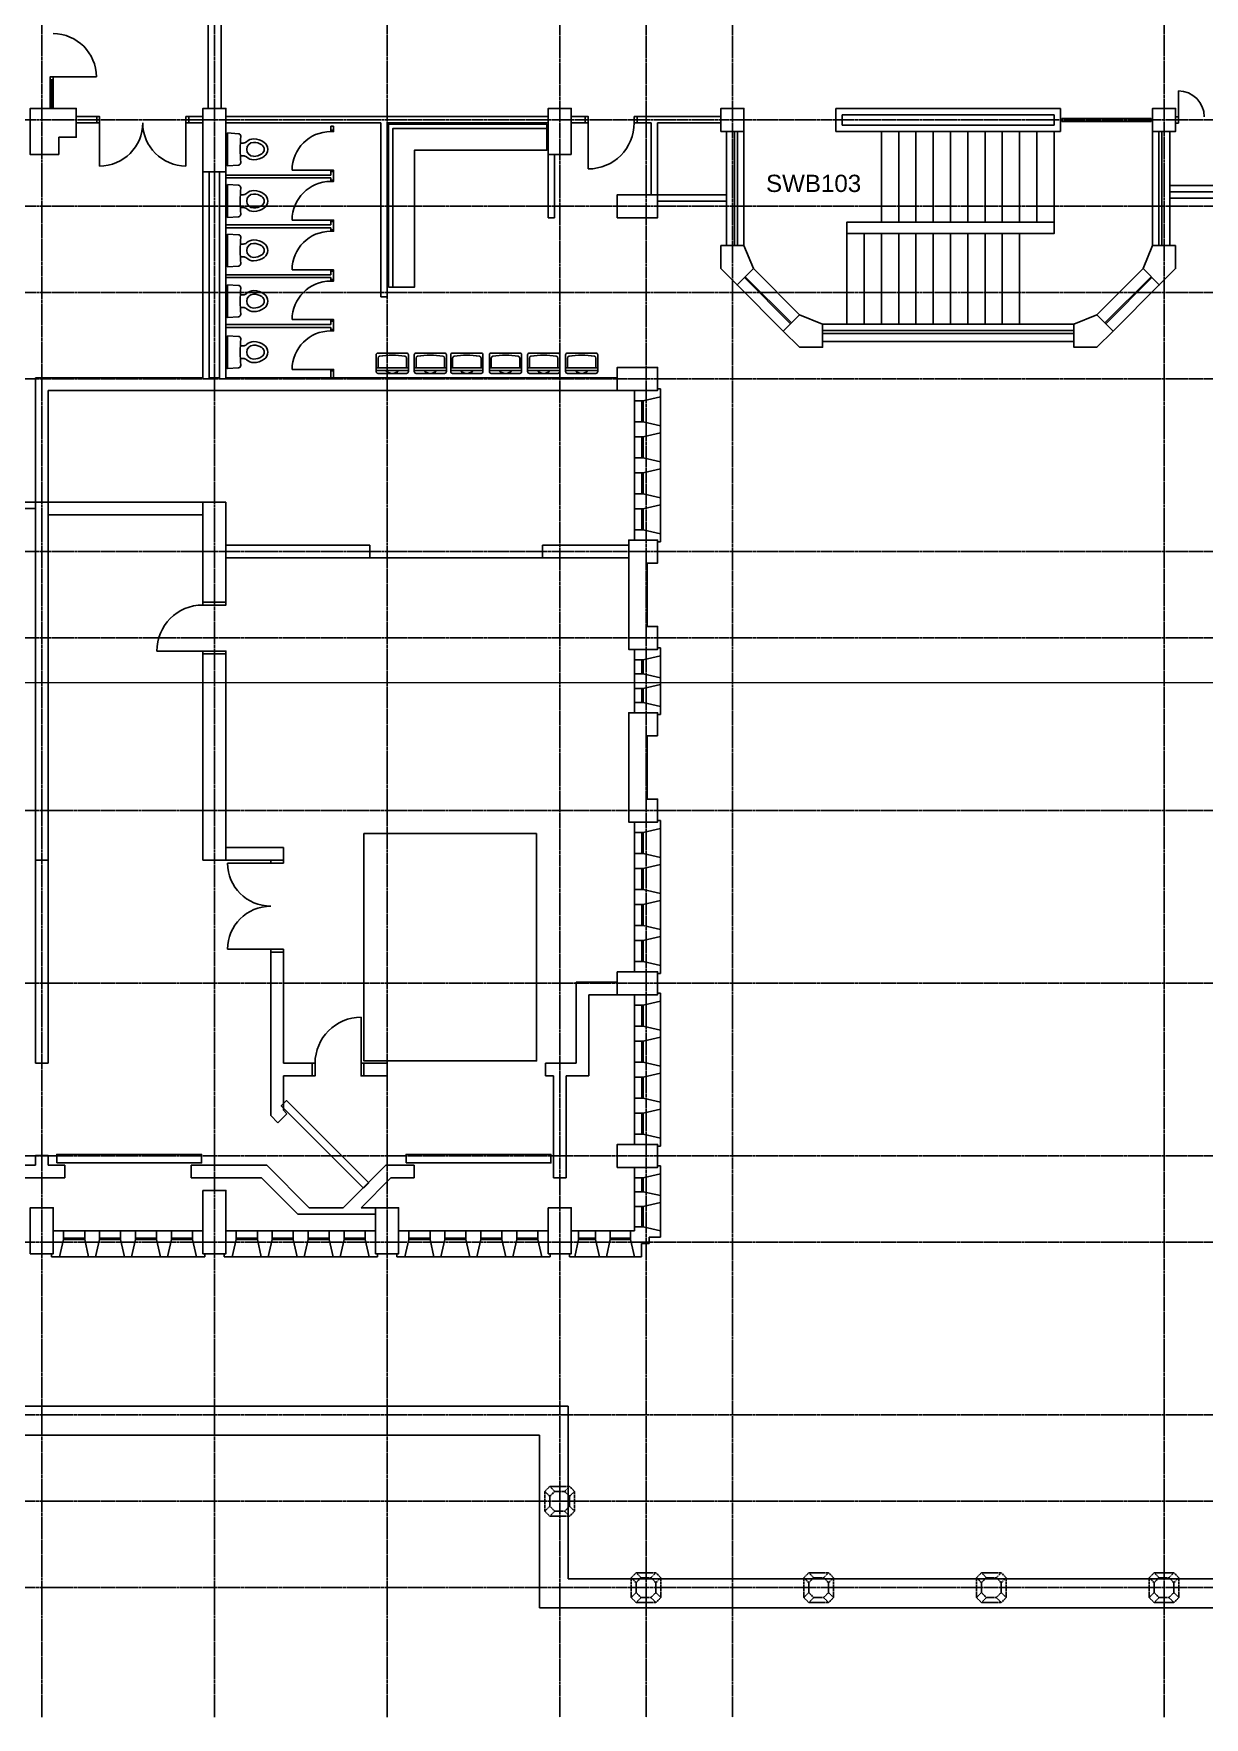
# Model space of a CAD drawing. Header units: millimetres. Extents: x -63292 to 85267, y -25390 to 107538.
# Drawn here: x 12328 to 32667, y -17978 to 11276 of the extents above; entities that cross this region are included whole.
import ezdxf

# ---------------------------------------------------------------- set-up
doc = ezdxf.new("R2010")
doc.units = ezdxf.units.MM
doc.linetypes.add('PCENTRE', pattern=[50.8, 31.75, -6.35, 6.35, -6.35])
doc.linetypes.add('PPHANTOM', pattern=[63.5, 31.75, -6.35, 6.35, -6.35, 6.35, -6.35])
for name, color, linetype in [('BL', 8, 'Continuous'), ('Boundaries_and_building_grids', 140, 'Continuous'), ('BRICK_WALLS_P4', 1, 'Continuous'), ('COLUMNS_P5', 3, 'Continuous'), ('DR', 8, 'Continuous'), ('LIFTS AND STAIRS', 8, 'Continuous'), ('SANITARY', 4, 'Continuous'), ('SITE', 1, 'Continuous'), ('TEXT', 2, 'Continuous'), ('WA', 6, 'Continuous'), ('WA_EXT', 7, 'Continuous'), ('WN', 4, 'Continuous')]:
    doc.layers.add(name, color=color, linetype=linetype)
doc.styles.add('arial', font='arial.ttf')

msp = doc.modelspace()

# ---------------------------------------------------------------- linework, layer by layer
at = {"layer": 'BL', "linetype": 'Continuous'}
msp.add_lwpolyline([(21067, -2624), (21067, -6574), (18067, -6574), (18067, -2624)], close=True, dxfattribs=at)
for points in [[(18060, -8784), (16628, -7352), (16719, -7262), (18150, -8694), (18060, -8784)], [(12728, -8346), (15244, -8346), (15244, -8198), (12728, -8198), (12728, -8346)], [(18798, -8344), (21314, -8344), (21314, -8196), (18798, -8196), (18798, -8344)]]:
    msp.add_lwpolyline(points, dxfattribs=at)
at = {"layer": 'Boundaries_and_building_grids', "color": 140, "linetype": 'PCENTRE', "lineweight": -3}
for p, q in [((12467, -17978), (12467, 67826)), ((15467, -17978), (15467, 67826)), ((18467, -17978), (18467, 67826)), ((21467, 67826), (21467, -17978)), ((22967, 67826), (22967, -17978)), ((24467, 67826), (24467, -17978)), ((31967, -17978), (31967, 67826)), ((-52891, 9776), (50767, 9776)), ((-52891, 8276), (50767, 8276)), ((-52891, 6776), (50767, 6776)), ((-52891, 5276), (50767, 5276)), ((-52891, 2276), (50767, 2276)), ((-52891, 776), (50767, 776)), ((50767, -2224), (-52891, -2224)), ((50767, -5224), (-52891, -5224)), ((50767, -8224), (-52891, -8224)), ((50767, -9724), (-52891, -9724)), ((50767, -12724), (-52891, -12724)), ((50767, -14224), (-52891, -14224)), ((50767, -15724), (-52891, -15724))]:
    msp.add_line(p, q, dxfattribs=at)
at = {"layer": 'BRICK_WALLS_P4', "linetype": 'Continuous'}
for p, q in [((15587, 9976), (15587, 12941)), ((15357, 9976), (15357, 12721)), ((15357, 9976), (15587, 9976)), ((26267, 9576), (26267, 9976)), ((30167, 9976), (26267, 9976)), ((30167, 9576), (30167, 9976)), ((13067, 9836), (13423, 9836)), ((13067, 9726), (13067, 9836)), ((13423, 9726), (13067, 9726)), ((13423, 9726), (13423, 9836)), ((15023, 9836), (15267, 9836)), ((15023, 9726), (15023, 9836)), ((15023, 9726), (15267, 9726)), ((15267, 9726), (15267, 9836)), ((21267, 9836), (15667, 9836)), ((15667, 9726), (15667, 9836)), ((18357, 9726), (15667, 9726)), ((18357, 9726), (18357, 6705)), ((21267, 9726), (18467, 9726)), ((18467, 9726), (18467, 6705)), ((21267, 9726), (21267, 9836)), ((21667, 9836), (21912, 9836)), ((21667, 9726), (21667, 9836)), ((21667, 9726), (21912, 9726)), ((21912, 9726), (21912, 9836)), ((22812, 9726), (22812, 9836)), ((22812, 9836), (24267, 9836)), ((22812, 9726), (23057, 9726)), ((23057, 8476), (23057, 9726)), ((23167, 8366), (23167, 9726)), ((23167, 9726), (24267, 9726)), ((24267, 9726), (24267, 9836)), ((30057, 9866), (26377, 9866)), ((26377, 9686), (26377, 9866)), ((30057, 9686), (26377, 9686)), ((30057, 9686), (30057, 9866)), ((24367, 7593), (24367, 9576)), ((24507, 7593), (24507, 9576)), ((24557, 7593), (24557, 9576)), ((24557, 9576), (24667, 9576)), ((24667, 7593), (24667, 9576)), ((30167, 9576), (26267, 9576)), ((31877, 9576), (31767, 9576)), ((31767, 7593), (31767, 9576)), ((31877, 7593), (31877, 9576)), ((31927, 7593), (31927, 9576)), ((32067, 7593), (32067, 9576)), ((21267, 9176), (21267, 8076)), ((21267, 9176), (21377, 9176)), ((21377, 9176), (21377, 8076)), ((15267, 8876), (15377, 8876)), ((15267, 8876), (15267, 5296)), ((15377, 8876), (15377, 5296)), ((15557, 8876), (15667, 8876)), ((15557, 8876), (15557, 5296)), ((15667, 8876), (15667, 5296)), ((32067, 8639), (33857, 8639)), ((32067, 8419), (32067, 8639)), ((32067, 8529), (33857, 8529)), ((23057, 8476), (24367, 8476)), ((23167, 8366), (24367, 8366)), ((24367, 8366), (24367, 8476)), ((32067, 8419), (33067, 8419)), ((21377, 8076), (21267, 8076)), ((24667, 7593), (24557, 7593)), ((31767, 7593), (31877, 7593)), ((32067, 7593), (32167, 7593)), ((18357, 6705), (18467, 6705)), ((26034, 6116), (26034, 6226)), ((30400, 6226), (26034, 6226)), ((30400, 6226), (30400, 6116)), ((30400, 6116), (26034, 6116)), ((26034, 6066), (30400, 6066)), ((26034, 5926), (30400, 5926)), ((12357, 3026), (12357, 5296)), ((15267, 5296), (12357, 5296)), ((15557, 5296), (15377, 5296)), ((22467, 5296), (15667, 5296)), ((17488, 5416), (17488, 5296)), ((17488, 5416), (17488, 5356)), ((17538, 5416), (17488, 5416)), ((17538, 5296), (17488, 5296)), ((17538, 5416), (17538, 5296)), ((17538, 5416), (17538, 5306)), ((22467, 5076), (22467, 5296)), ((12577, 2916), (12577, 5076)), ((22467, 5076), (12577, 5076)), ((12577, 3136), (9667, 3136)), ((12357, 3026), (9667, 3026)), ((15267, 3136), (12577, 3136)), ((15267, 2916), (15267, 3136)), ((15267, 2916), (12577, 2916)), ((18167, 2386), (15667, 2386)), ((15667, 2166), (15667, 2386)), ((18167, 2166), (18167, 2386)), ((22667, 2386), (21167, 2386)), ((21167, 2386), (21167, 2166)), ((22667, 2166), (22667, 2386)), ((18167, 2166), (15667, 2166)), ((22667, 2166), (21167, 2166)), ((15667, -3084), (15667, -2864)), ((15667, -2864), (16667, -2864)), ((16667, -3084), (16667, -2864)), ((12357, -3084), (12357, -6614)), ((12577, -3084), (12357, -3084)), ((12577, -3084), (12577, -6614)), ((15667, -3084), (16667, -3084)), ((16447, -4684), (16447, -7522)), ((16447, -4684), (16667, -4684)), ((16667, -4684), (16667, -6614)), ((22467, -5204), (21752, -5204)), ((21752, -6614), (21752, -5204)), ((22467, -5424), (22467, -5204)), ((22467, -5424), (21972, -5424)), ((21972, -6834), (21972, -5424)), ((12357, -6614), (12577, -6614)), ((16667, -6614), (17167, -6614)), ((17167, -6834), (17167, -6614)), ((18067, -6614), (18067, -6834)), ((18467, -6614), (18067, -6614)), ((18467, -6834), (18467, -6614)), ((21752, -6614), (21223, -6614)), ((21223, -6834), (21223, -6614)), ((16667, -6834), (16667, -7431)), ((17167, -6834), (16667, -6834)), ((18067, -6834), (18467, -6834)), ((21357, -6834), (21223, -6834)), ((21357, -8604), (21357, -6834)), ((21577, -8604), (21577, -6834)), ((21972, -6834), (21577, -6834)), ((16572, -7646), (16447, -7522)), ((16572, -7646), (16727, -7491)), ((16727, -7491), (16667, -7431)), ((12357, -8384), (11596, -8384)), ((12357, -8214), (12357, -8384)), ((12357, -8214), (12577, -8214)), ((12577, -8214), (12577, -8384)), ((12867, -8384), (12577, -8384)), ((12867, -8604), (12867, -8384)), ((15067, -8384), (15067, -8604)), ((16377, -8384), (15067, -8384)), ((17117, -9124), (16377, -8384)), ((17704, -9124), (18444, -8384)), ((18444, -8384), (18939, -8384)), ((18939, -8604), (18939, -8384)), ((12867, -8604), (11655, -8604)), ((15067, -8604), (16285, -8604)), ((16915, -9234), (16285, -8604)), ((18016, -9124), (18536, -8604)), ((18536, -8604), (18939, -8604)), ((21357, -8604), (21577, -8604)), ((18267, -9234), (16915, -9234)), ((17117, -9124), (17704, -9124)), ((18267, -9124), (18016, -9124)), ((18267, -9234), (18267, -9124))]:
    msp.add_line(p, q, dxfattribs=at)
at = {"layer": 'COLUMNS_P5', "color": 8, "linetype": 'PPHANTOM'}
for p, q in [((21209, -14052), (21295, -13966)), ((21381, -14052), (21295, -13966)), ((21295, -13966), (21467, -13966)), ((21639, -13966), (21467, -13966)), ((21553, -14052), (21639, -13966)), ((21726, -14052), (21639, -13966)), ((21209, -14052), (21209, -14224)), ((21295, -14138), (21209, -14052)), ((21209, -14397), (21209, -14224)), ((21295, -14310), (21209, -14397)), ((21295, -14138), (21381, -14052)), ((21295, -14224), (21295, -14138)), ((21295, -14310), (21295, -14224)), ((21381, -14397), (21295, -14310)), ((21467, -14052), (21381, -14052)), ((21553, -14052), (21467, -14052)), ((21553, -14052), (21639, -14138)), ((21639, -14310), (21553, -14397)), ((21639, -14138), (21726, -14052)), ((21639, -14224), (21639, -14138)), ((21639, -14224), (21639, -14310)), ((21639, -14310), (21726, -14397)), ((21726, -14052), (21726, -14224)), ((21726, -14397), (21726, -14224)), ((21209, -14397), (21295, -14483)), ((21381, -14397), (21295, -14483)), ((21295, -14483), (21467, -14483)), ((21467, -14397), (21381, -14397)), ((21467, -14397), (21553, -14397)), ((21639, -14483), (21467, -14483)), ((21553, -14397), (21639, -14483)), ((21726, -14397), (21639, -14483)), ((22709, -15552), (22795, -15466)), ((22881, -15552), (22795, -15466)), ((22795, -15466), (22967, -15466)), ((23139, -15466), (22967, -15466)), ((23053, -15552), (23139, -15466)), ((23226, -15552), (23139, -15466)), ((25709, -15552), (25795, -15466)), ((25881, -15552), (25795, -15466)), ((25795, -15466), (25967, -15466)), ((26139, -15466), (25967, -15466)), ((26053, -15552), (26139, -15466)), ((26226, -15552), (26139, -15466)), ((28709, -15552), (28795, -15466)), ((28881, -15552), (28795, -15466)), ((28795, -15466), (28967, -15466)), ((29139, -15466), (28967, -15466)), ((29053, -15552), (29139, -15466)), ((29226, -15552), (29139, -15466)), ((31709, -15552), (31795, -15466)), ((31881, -15552), (31795, -15466)), ((31795, -15466), (31967, -15466)), ((32139, -15466), (31967, -15466)), ((32053, -15552), (32139, -15466)), ((32226, -15552), (32139, -15466)), ((22795, -15638), (22709, -15552)), ((22709, -15552), (22709, -15724)), ((22709, -15897), (22709, -15724)), ((22881, -15552), (22795, -15638)), ((22795, -15724), (22795, -15638)), ((22795, -15724), (22795, -15810)), ((22881, -15552), (22967, -15552)), ((22967, -15552), (23053, -15552)), ((23139, -15638), (23053, -15552)), ((23139, -15638), (23226, -15552)), ((23139, -15724), (23139, -15638)), ((23139, -15810), (23139, -15724)), ((23226, -15552), (23226, -15724)), ((23226, -15897), (23226, -15724)), ((25795, -15638), (25709, -15552)), ((25709, -15552), (25709, -15724)), ((25709, -15897), (25709, -15724)), ((25881, -15552), (25795, -15638)), ((25795, -15724), (25795, -15638)), ((25795, -15724), (25795, -15810)), ((25881, -15552), (25967, -15552)), ((25967, -15552), (26053, -15552)), ((26139, -15638), (26053, -15552)), ((26139, -15638), (26226, -15552)), ((26139, -15724), (26139, -15638)), ((26139, -15810), (26139, -15724)), ((26226, -15552), (26226, -15724)), ((26226, -15897), (26226, -15724)), ((28795, -15638), (28709, -15552)), ((28709, -15552), (28709, -15724)), ((28709, -15897), (28709, -15724)), ((28881, -15552), (28795, -15638)), ((28795, -15724), (28795, -15638)), ((28795, -15724), (28795, -15810)), ((28881, -15552), (28967, -15552)), ((28967, -15552), (29053, -15552)), ((29139, -15638), (29053, -15552)), ((29139, -15638), (29226, -15552)), ((29139, -15724), (29139, -15638)), ((29139, -15810), (29139, -15724)), ((29226, -15552), (29226, -15724)), ((29226, -15897), (29226, -15724)), ((31795, -15638), (31709, -15552)), ((31709, -15552), (31709, -15724)), ((31709, -15897), (31709, -15724)), ((31881, -15552), (31795, -15638)), ((31795, -15724), (31795, -15638)), ((31795, -15724), (31795, -15810)), ((31881, -15552), (31967, -15552)), ((31967, -15552), (32053, -15552)), ((32139, -15638), (32053, -15552)), ((32139, -15638), (32226, -15552)), ((32139, -15724), (32139, -15638)), ((32139, -15810), (32139, -15724)), ((32226, -15552), (32226, -15724)), ((32226, -15897), (32226, -15724)), ((22795, -15810), (22709, -15897)), ((22709, -15897), (22795, -15983)), ((22795, -15810), (22881, -15897)), ((22881, -15897), (22795, -15983)), ((22795, -15983), (22967, -15983)), ((22967, -15897), (22881, -15897)), ((22967, -15897), (23053, -15897)), ((23139, -15983), (22967, -15983)), ((23053, -15897), (23139, -15810)), ((23053, -15897), (23139, -15983)), ((23139, -15810), (23226, -15897)), ((23226, -15897), (23139, -15983)), ((25795, -15810), (25709, -15897)), ((25709, -15897), (25795, -15983)), ((25795, -15810), (25881, -15897)), ((25881, -15897), (25795, -15983)), ((25795, -15983), (25967, -15983)), ((25967, -15897), (25881, -15897)), ((25967, -15897), (26053, -15897)), ((26139, -15983), (25967, -15983)), ((26053, -15897), (26139, -15810)), ((26053, -15897), (26139, -15983)), ((26139, -15810), (26226, -15897)), ((26226, -15897), (26139, -15983)), ((28795, -15810), (28709, -15897)), ((28709, -15897), (28795, -15983)), ((28795, -15810), (28881, -15897)), ((28881, -15897), (28795, -15983)), ((28795, -15983), (28967, -15983)), ((28967, -15897), (28881, -15897)), ((28967, -15897), (29053, -15897)), ((29139, -15983), (28967, -15983)), ((29053, -15897), (29139, -15810)), ((29053, -15897), (29139, -15983)), ((29139, -15810), (29226, -15897)), ((29226, -15897), (29139, -15983)), ((31795, -15810), (31709, -15897)), ((31709, -15897), (31795, -15983)), ((31795, -15810), (31881, -15897)), ((31881, -15897), (31795, -15983)), ((31795, -15983), (31967, -15983)), ((31967, -15897), (31881, -15897)), ((31967, -15897), (32053, -15897)), ((32139, -15983), (31967, -15983)), ((32053, -15897), (32139, -15810)), ((32053, -15897), (32139, -15983)), ((32139, -15810), (32226, -15897)), ((32226, -15897), (32139, -15983))]:
    msp.add_line(p, q, dxfattribs=at)
at = {"layer": 'COLUMNS_P5', "linetype": 'Continuous', "lineweight": -3}
for points in [[(12767, 9176), (12767, 9476), (13067, 9476), (13067, 9976), (12267, 9976), (12267, 9176)], [(15267, 8876), (15667, 8876), (15667, 9976), (15267, 9976)], [(21667, 9176), (21267, 9176), (21267, 9976), (21667, 9976)], [(23167, 8476), (22467, 8476), (22467, 8076), (23167, 8076)], [(24550, 6910), (24833, 7193), (24667, 7593), (24267, 7593), (24267, 7193)], [(32167, 7593), (31767, 7593), (31602, 7193), (31884, 6910), (32167, 7193)], [(26034, 6226), (25634, 6391), (25352, 6109), (25634, 5826), (26034, 5826)], [(30800, 6391), (31083, 6109), (30800, 5826), (30400, 5826), (30400, 6226)], [(22467, 5076), (22467, 5476), (23167, 5476), (23167, 5076)], [(12577, -3084), (12577, 3136), (12357, 3136), (12357, -3084)], [(15667, 3136), (15667, 1398), (15267, 1398), (15267, 3136)], [(22987, 976), (23167, 976), (23167, 576), (22667, 576), (22667, 2476), (23167, 2476), (23167, 2076), (22987, 2076)], [(15267, 498), (15667, 498), (15667, -3084), (15267, -3084)], [(23167, -924), (22987, -924), (22987, -2024), (23167, -2024), (23167, -2424), (22667, -2424), (22667, -524), (23167, -524)], [(22467, -5024), (22467, -5424), (23167, -5424), (23167, -5024)], [(22467, -8424), (22467, -8024), (23167, -8024), (23167, -8424)], [(15267, -8824), (15667, -8824), (15667, -9924), (15267, -9924)], [(12667, -9924), (12667, -9124), (12267, -9124), (12267, -9924)], [(18267, -9124), (18667, -9124), (18667, -9924), (18267, -9924)], [(21267, -9124), (21667, -9124), (21667, -9924), (21267, -9924)]]:
    msp.add_lwpolyline(points, close=True, dxfattribs=at)
at = {"layer": 'COLUMNS_P5', "linetype": 'Continuous'}
for points in [[(24267, 9576), (24667, 9576), (24667, 9976), (24267, 9976), (24267, 9576)], [(31767, 9576), (32167, 9576), (32167, 9976), (31767, 9976), (31767, 9576)]]:
    msp.add_lwpolyline(points, dxfattribs=at)
at = {"layer": 'DR', "linetype": 'Continuous'}
for p, q in [((12667, 10526), (13417, 10526)), ((32217, 9831), (32217, 10281)), ((13473, 9726), (13473, 8976)), ((14973, 8976), (14973, 9726)), ((21962, 9726), (21962, 8926)), ((17488, 8904), (16818, 8904)), ((17488, 8038), (16818, 8038)), ((17488, 7172), (16818, 7172)), ((17488, 6307), (16818, 6307)), ((17488, 5441), (16818, 5441)), ((21167, 2166), (18167, 2166)), ((15267, 548), (14467, 548)), ((15697, -3134), (16447, -3134)), ((16447, -4634), (15697, -4634)), ((18017, -6614), (18017, -5814))]:
    msp.add_line(p, q, dxfattribs=at)
for points in [[(12617, 10476), (12617, 10526), (12667, 10526), (12667, 10476), (12617, 10476)], [(13473, 9726), (13473, 9836), (13423, 9836), (13423, 9726), (13473, 9726)], [(15023, 9726), (15023, 9836), (14973, 9836), (14973, 9726), (15023, 9726)], [(21912, 9726), (21962, 9726), (21962, 9836), (21912, 9836), (21912, 9726)], [(22762, 9726), (22812, 9726), (22812, 9836), (22762, 9836), (22762, 9726)], [(32217, 9721), (32217, 9831), (32167, 9831), (32167, 9721), (32217, 9721)], [(17488, 9599), (17538, 9599), (17538, 9574), (17488, 9574), (17488, 9599)], [(17488, 8904), (17538, 8904), (17538, 8879), (17488, 8879), (17488, 8904)], [(17488, 8733), (17538, 8733), (17538, 8708), (17488, 8708), (17488, 8733)], [(17488, 8038), (17538, 8038), (17538, 8013), (17488, 8013), (17488, 8038)], [(17488, 7867), (17538, 7867), (17538, 7842), (17488, 7842), (17488, 7867)], [(17488, 7172), (17538, 7172), (17538, 7147), (17488, 7147), (17488, 7172)], [(17488, 7002), (17538, 7002), (17538, 6977), (17488, 6977), (17488, 7002)], [(17488, 6307), (17538, 6307), (17538, 6282), (17488, 6282), (17488, 6307)], [(17488, 6136), (17538, 6136), (17538, 6111), (17488, 6111), (17488, 6136)], [(17488, 5441), (17538, 5441), (17538, 5416), (17488, 5416), (17488, 5441)], [(15267, 1348), (15267, 1398), (15667, 1398), (15667, 1348), (15267, 1348)], [(15267, 498), (15267, 548), (15667, 548), (15667, 498), (15267, 498)], [(16447, -3084), (16667, -3084), (16667, -3134), (16447, -3134), (16447, -3084)], [(16447, -4634), (16667, -4634), (16667, -4684), (16447, -4684), (16447, -4634)], [(17217, -6614), (17167, -6614), (17167, -6834), (17217, -6834), (17217, -6614)], [(18067, -6614), (18017, -6614), (18017, -6834), (18067, -6834), (18067, -6614)]]:
    msp.add_lwpolyline(points, dxfattribs=at)
for centre, radius, start, end in [((12667, 10526), 750, 0, 90), ((32217, 9831), 450, 0, 90), ((13473, 9726), 750, 270, 0), ((14973, 9726), 750, 180, 270), ((21962, 9726), 800, 270, 0), ((17488, 8904), 670, 90, 180), ((17488, 8038), 670, 90, 180), ((17488, 7172), 670, 90, 180), ((17488, 6307), 670, 90, 180), ((17488, 5441), 670, 90, 180), ((15267, 548), 800, 90, 180), ((16447, -3134), 750, 180, 270), ((16447, -4634), 750, 90, 180), ((18017, -6614), 800, 90, 180)]:
    msp.add_arc(centre, radius, start, end, dxfattribs=at)
at = {"layer": 'LIFTS AND STAIRS', "linetype": 'Continuous'}
for p, q in [((27357, 9576), (27357, 8001)), ((27657, 9576), (27657, 8001)), ((27957, 9576), (27957, 8001)), ((28257, 9576), (28257, 8001)), ((28557, 9576), (28557, 8001)), ((28857, 9576), (28857, 8001)), ((29157, 9576), (29157, 8001)), ((29457, 9576), (29457, 8001)), ((29757, 9576), (29757, 8001)), ((26457, 7801), (26457, 6226)), ((26757, 6226), (26757, 7801)), ((27057, 6226), (27057, 7801)), ((27357, 7801), (27357, 6226)), ((27657, 7801), (27657, 6226)), ((27957, 7801), (27957, 6226)), ((28257, 7801), (28257, 6226)), ((28557, 7801), (28557, 6226)), ((28857, 7801), (28857, 6226)), ((29157, 7801), (29157, 6226)), ((29457, 7801), (29457, 6226)), ((29457, 6226), (26457, 6226))]:
    msp.add_line(p, q, dxfattribs=at)
for points in [[(30192, 9751), (30192, 9801), (31742, 9801), (31742, 9751), (30192, 9751)], [(27057, 9576), (30057, 9576), (30057, 8001), (27057, 8001), (27057, 9576)], [(30057, 8001), (30057, 7801), (26457, 7801)], [(27057, 8001), (26457, 8001), (26457, 7801)]]:
    msp.add_lwpolyline(points, dxfattribs=at)
at = {"layer": 'SANITARY', "linetype": 'Continuous'}
for p, q in [((15695, 9551), (15889, 9538)), ((15918, 9376), (15969, 9376)), ((15918, 9156), (15969, 9156)), ((15695, 8653), (15889, 8641)), ((15918, 8478), (15969, 8478)), ((15918, 8258), (15969, 8258)), ((15695, 7795), (15889, 7783)), ((15918, 7620), (15969, 7620)), ((15918, 7400), (15969, 7400)), ((15695, 6914), (15889, 6902)), ((15918, 6739), (15969, 6739)), ((15918, 6519), (15969, 6519)), ((15695, 6028), (15889, 6016)), ((15918, 5853), (15969, 5853)), ((15918, 5633), (15969, 5633)), ((18278, 5693), (18278, 5405)), ((18805, 5726), (18311, 5726)), ((18311, 5639), (18311, 5471)), ((18805, 5471), (18805, 5639)), ((18838, 5405), (18838, 5693)), ((18939, 5693), (18939, 5405)), ((19467, 5726), (18972, 5726)), ((18972, 5639), (18972, 5471)), ((19467, 5471), (19467, 5639)), ((19499, 5405), (19499, 5693)), ((19573, 5693), (19573, 5405)), ((20100, 5726), (19606, 5726)), ((19606, 5639), (19606, 5471)), ((20100, 5471), (20100, 5639)), ((20133, 5405), (20133, 5693)), ((20246, 5693), (20246, 5405)), ((20773, 5726), (20279, 5726)), ((20279, 5639), (20279, 5471)), ((20773, 5471), (20773, 5639)), ((20806, 5405), (20806, 5693)), ((20908, 5693), (20908, 5405)), ((21435, 5726), (20941, 5726)), ((20941, 5639), (20941, 5471)), ((21435, 5471), (21435, 5639)), ((21468, 5405), (21468, 5693)), ((21569, 5693), (21569, 5405)), ((22096, 5726), (21602, 5726)), ((21602, 5639), (21602, 5471)), ((22096, 5471), (22096, 5639)), ((22129, 5405), (22129, 5693)), ((18278, 5471), (18838, 5471)), ((18838, 5422), (18278, 5422)), ((18311, 5372), (18805, 5372)), ((18939, 5471), (19499, 5471)), ((19499, 5422), (18939, 5422)), ((18972, 5372), (19467, 5372)), ((19573, 5471), (20133, 5471)), ((20133, 5422), (19573, 5422)), ((19606, 5372), (20100, 5372)), ((20246, 5471), (20806, 5471)), ((20806, 5422), (20246, 5422)), ((20279, 5372), (20773, 5372)), ((20908, 5471), (21468, 5471)), ((21468, 5422), (20908, 5422)), ((20941, 5372), (21435, 5372)), ((21569, 5471), (22129, 5471)), ((22129, 5422), (21569, 5422)), ((21602, 5372), (22096, 5372))]:
    msp.add_line(p, q, dxfattribs=at)
for points in [[(18492, 6870), (18492, 9701), (21242, 9701), (21242, 9251), (18942, 9251), (18942, 6870), (18492, 6870)], [(15889, 8993), (15695, 8981), (15695, 9551)], [(18567, 6870), (18567, 9626), (21242, 9626)], [(15889, 8096), (15695, 8083), (15695, 8653)], [(15889, 7237), (15695, 7225), (15695, 7795)], [(15889, 6357), (15695, 6344), (15695, 6914)], [(15889, 5470), (15695, 5458), (15695, 6028)]]:
    msp.add_lwpolyline(points, dxfattribs=at)
for centre, radius, start, end in [((15886, 9498), 40, 354.6137, 86.3469), ((18353, 9266), 2437, 174.6098, 185.3901), ((15969, 9456), 80, 270, 313.6287), ((16150, 9266), 182, 90, 133.6303), ((16150, 9266), 121, 90, 270), ((16150, 9139), 309, 53.3733, 90), ((16150, 9129), 258, 56.6706, 90), ((16244, 9266), 151, 0, 53.3728), ((15969, 9076), 80, 46.3713, 90), ((16150, 9266), 182, 226.3697, 270), ((16150, 9402), 258, 270, 303.3294), ((16150, 9392), 309, 270, 306.6267), ((16240, 9266), 94.1, 0, 56.672), ((16240, 9266), 94.1, 303.3297, 0), ((16244, 9266), 151, 306.6272, 0), ((15886, 9033), 40, 273.6536, 5.3933), ((15886, 8601), 40, 354.6137, 86.3469), ((18353, 8368), 2437, 174.6098, 185.3901), ((15969, 8558), 80, 270, 313.6287), ((16150, 8368), 182, 90, 133.6303), ((16150, 8368), 121, 90, 270), ((16150, 8242), 309, 53.3733, 90), ((16150, 8232), 258, 56.6706, 90), ((16244, 8368), 151, 0, 53.3728), ((15969, 8178), 80, 46.3713, 90), ((16150, 8368), 182, 226.3697, 270), ((16150, 8505), 258, 270, 303.3294), ((16150, 8495), 309, 270, 306.6267), ((16240, 8368), 94.1, 0, 56.672), ((16240, 8368), 94.1, 303.3297, 0), ((16244, 8368), 151, 306.6272, 0), ((15886, 8136), 40, 273.6536, 5.3933), ((15886, 7743), 40, 354.6067, 86.3464), ((18353, 7510), 2437, 174.6099, 185.3902), ((15969, 7700), 80, 270, 313.6287), ((16150, 7510), 182, 90, 133.6303), ((16150, 7510), 121, 90, 270), ((16150, 7383), 309, 53.3733, 90), ((16150, 7373), 258, 56.6706, 90), ((16244, 7510), 151, 0, 53.3728), ((15969, 7320), 80, 46.3713, 90), ((16150, 7510), 182, 226.3697, 270), ((16150, 7647), 258, 270, 303.3294), ((16150, 7637), 309, 270, 306.6267), ((16240, 7510), 94.1, 0, 56.6703), ((16240, 7510), 94.1, 303.328, 0), ((16244, 7510), 151, 306.6261, 0), ((15886, 7277), 40, 273.6531, 5.3863), ((15886, 6862), 40, 354.6137, 86.3469), ((18353, 6629), 2437, 174.6098, 185.3901), ((15969, 6819), 80, 270, 313.6287), ((16150, 6629), 182, 90, 133.6303), ((16150, 6629), 121, 90, 270), ((16150, 6503), 309, 53.3733, 90), ((16150, 6493), 258, 56.6706, 90), ((16244, 6629), 151, 0, 53.3728), ((15969, 6439), 80, 46.3713, 90), ((16150, 6629), 182, 226.3697, 270), ((16150, 6766), 258, 270, 303.3294), ((16150, 6756), 309, 270, 306.6267), ((16240, 6629), 94.1, 0, 56.672), ((16240, 6629), 94.1, 303.3297, 0), ((16244, 6629), 151, 306.6272, 0), ((15886, 6397), 40, 273.6536, 5.3933), ((15886, 5976), 40, 354.6067, 86.3464), ((18353, 5743), 2437, 174.6099, 185.3902), ((15969, 5933), 80, 270, 313.6287), ((16150, 5743), 182, 90, 133.6303), ((16150, 5743), 121, 90, 270), ((16150, 5616), 309, 53.3733, 90), ((16150, 5606), 258, 56.6706, 90), ((16244, 5743), 151, 0, 53.3728), ((15969, 5553), 80, 46.3725, 90), ((16150, 5743), 182, 226.3697, 270), ((16150, 5880), 258, 270, 303.3291), ((16150, 5870), 309, 270, 306.6269), ((16240, 5743), 94.1, 0, 56.6703), ((16240, 5743), 94.1, 303.3272, 0), ((16244, 5743), 151, 306.6261, 0), ((18311, 5693), 32.9, 90, 180), ((18344, 5639), 32.9, 100.8411, 180), ((18558, 4521), 1171, 79.1582, 100.8419), ((18772, 5639), 32.9, 0, 79.1589), ((18805, 5693), 32.9, 0, 90), ((18972, 5693), 32.9, 90, 180), ((19005, 5639), 32.9, 100.8411, 180), ((19219, 4521), 1171, 79.1582, 100.8419), ((19434, 5639), 32.9, 0, 79.1589), ((19467, 5693), 32.9, 0, 90), ((19606, 5693), 32.9, 90, 180), ((19639, 5639), 32.9, 100.8411, 180), ((19853, 4521), 1171, 79.1582, 100.8419), ((20067, 5639), 32.9, 0, 79.1589), ((20100, 5693), 32.9, 0, 90), ((20279, 5693), 32.9, 90, 180), ((20312, 5639), 32.9, 100.8411, 180), ((20526, 4521), 1171, 79.1582, 100.8419), ((20740, 5639), 32.9, 0, 79.1589), ((20773, 5693), 32.9, 0, 90), ((20941, 5693), 32.9, 90, 180), ((20973, 5639), 32.9, 100.8411, 180), ((21188, 4521), 1171, 79.1582, 100.842), ((21402, 5639), 32.9, 0, 79.1589), ((21435, 5693), 32.9, 0, 90), ((21602, 5693), 32.9, 90, 180), ((21635, 5639), 32.9, 100.8411, 180), ((21849, 4521), 1171, 79.1582, 100.8419), ((22063, 5639), 32.9, 0, 79.1589), ((22096, 5693), 32.9, 0, 90), ((15886, 5510), 40, 273.6531, 5.3863), ((18311, 5405), 32.9, 180, 270), ((18558, 5532), 159, 223.6033, 316.3967), ((18805, 5405), 32.9, 270, 0), ((18972, 5405), 32.9, 180, 270), ((19219, 5532), 159, 223.6033, 316.3967), ((19467, 5405), 32.9, 270, 0), ((19606, 5405), 32.9, 180, 270), ((19853, 5532), 159, 223.6033, 316.3967), ((20100, 5405), 32.9, 270, 0), ((20279, 5405), 32.9, 180, 270), ((20526, 5532), 159, 223.6036, 316.3967), ((20773, 5405), 32.9, 270, 0), ((20941, 5405), 32.9, 180, 270), ((21188, 5532), 159, 223.6033, 316.3967), ((21435, 5405), 32.9, 270, 0), ((21602, 5405), 32.9, 180, 270), ((21849, 5532), 159, 223.6036, 316.3967), ((22096, 5405), 32.9, 270, 0)]:
    msp.add_arc(centre, radius, start, end, dxfattribs=at)
at = {"layer": 'SITE', "linetype": 'Continuous', "lineweight": -3}
for p, q in [((21617, -12574), (-23683, -12574)), ((21617, -15574), (21617, -12574)), ((-23183, -13074), (21117, -13074)), ((21117, -13074), (21117, -16074)), ((48317, -15574), (21617, -15574)), ((21117, -16074), (48817, -16074))]:
    msp.add_line(p, q, dxfattribs=at)
at = {"layer": 'WA', "linetype": 'Continuous'}
for p, q in [((17488, 9671), (17488, 9599)), ((17488, 9671), (17538, 9671)), ((17538, 9671), (17538, 9599)), ((17488, 9599), (17538, 9599)), ((15667, 8819), (17488, 8819)), ((15667, 8769), (15667, 8819)), ((17538, 8879), (17488, 8879)), ((17488, 8879), (17488, 8819)), ((17488, 8879), (17488, 8819)), ((17538, 8879), (17538, 8769)), ((17538, 8879), (17538, 8733)), ((15667, 8769), (17488, 8769)), ((17488, 8769), (17488, 8733)), ((17488, 8733), (17538, 8733)), ((15667, 7953), (17488, 7953)), ((15667, 7903), (15667, 7953)), ((15667, 7903), (17488, 7903)), ((17488, 8013), (17488, 7953)), ((17538, 8013), (17488, 8013)), ((17488, 8013), (17488, 7953)), ((17488, 7903), (17488, 7867)), ((17538, 8013), (17538, 7903)), ((17538, 8013), (17538, 7867)), ((17488, 7867), (17538, 7867)), ((15667, 7037), (15667, 7087)), ((15667, 7087), (17488, 7087)), ((15667, 7037), (17488, 7037)), ((17488, 7147), (17488, 7087)), ((17488, 7147), (17488, 7087)), ((17538, 7147), (17488, 7147)), ((17488, 7037), (17488, 7002)), ((17538, 7147), (17538, 7002)), ((17538, 7147), (17538, 7037)), ((17488, 7002), (17538, 7002)), ((15667, 6222), (17488, 6222)), ((15667, 6172), (15667, 6222)), ((15667, 6172), (17488, 6172)), ((17488, 6282), (17488, 6222)), ((17488, 6282), (17488, 6222)), ((17538, 6282), (17488, 6282)), ((17488, 6172), (17488, 6136)), ((17538, 6282), (17538, 6172)), ((17538, 6282), (17538, 6136)), ((17488, 6136), (17538, 6136))]:
    msp.add_line(p, q, dxfattribs=at)
at = {"layer": 'WA_EXT', "linetype": 'Continuous'}
for p, q in [((23167, 5076), (22767, 5076)), ((22767, 4897), (22767, 5076)), ((23217, 5107), (23167, 5107)), ((23167, 5107), (23167, 5076)), ((23217, 4965), (23217, 5107)), ((22767, 4897), (22917, 4897)), ((22917, 4897), (23217, 4965)), ((22917, 4529), (22767, 4529)), ((22767, 4272), (22767, 4529)), ((23217, 4461), (22917, 4529)), ((23217, 4340), (23217, 4461)), ((22767, 4272), (22917, 4272)), ((22917, 4272), (23217, 4340)), ((22917, 3904), (22767, 3904)), ((22767, 3647), (22767, 3904)), ((23217, 3836), (22917, 3904)), ((23217, 3715), (23217, 3836)), ((22767, 3647), (22917, 3647)), ((22917, 3647), (23217, 3715)), ((22917, 3279), (22767, 3279)), ((22767, 3022), (22767, 3279)), ((23217, 3211), (22917, 3279)), ((22767, 3022), (22917, 3022)), ((22917, 3022), (23217, 3090)), ((23217, 3090), (23217, 3211)), ((22767, 2654), (22767, 2476)), ((22917, 2654), (22767, 2654)), ((23217, 2586), (22917, 2654)), ((23217, 2444), (23167, 2444)), ((23217, 2444), (23217, 2586)), ((23217, 607), (23167, 607)), ((23167, 607), (23167, 576)), ((23217, 465), (23217, 607)), ((23167, 576), (22767, 576)), ((22767, 397), (22767, 576)), ((22767, 397), (22917, 397)), ((22917, 397), (23217, 465)), ((22917, 154), (22767, 154)), ((22767, 154), (22767, -103)), ((23217, 86), (22917, 154)), ((23217, 86), (23217, -34)), ((22767, -103), (22917, -103)), ((22917, -103), (23217, -34)), ((22767, -346), (22767, -524)), ((22917, -346), (22767, -346)), ((23217, -414), (22917, -346)), ((23217, -556), (23167, -556)), ((23217, -556), (23217, -414)), ((23167, -2424), (22767, -2424)), ((22767, -2603), (22767, -2424)), ((22767, -2603), (22917, -2603)), ((22917, -2603), (23217, -2535)), ((23217, -2393), (23167, -2393)), ((23167, -2393), (23167, -2424)), ((23217, -2535), (23217, -2393)), ((22917, -2971), (22767, -2971)), ((22767, -3228), (22767, -2971)), ((23217, -3039), (22917, -2971)), ((22917, -3228), (23217, -3160)), ((23217, -3160), (23217, -3039)), ((22767, -3228), (22917, -3228)), ((22917, -3596), (22767, -3596)), ((22767, -3853), (22767, -3596)), ((23217, -3664), (22917, -3596)), ((22917, -3853), (23217, -3785)), ((23217, -3785), (23217, -3664)), ((22767, -3853), (22917, -3853)), ((22917, -4221), (22767, -4221)), ((22767, -4478), (22767, -4221)), ((23217, -4289), (22917, -4221)), ((23217, -4410), (23217, -4289)), ((22767, -4478), (22917, -4478)), ((22917, -4478), (23217, -4410)), ((22767, -4846), (22767, -5024)), ((22917, -4846), (22767, -4846)), ((23217, -4914), (22917, -4846)), ((23217, -5056), (23217, -4914)), ((23217, -5056), (23167, -5056)), ((23167, -5424), (22767, -5424)), ((22767, -5603), (22767, -5424)), ((22917, -5603), (23217, -5535)), ((23217, -5393), (23167, -5393)), ((23167, -5393), (23167, -5424)), ((23217, -5535), (23217, -5393)), ((22767, -5603), (22917, -5603)), ((22917, -5971), (22767, -5971)), ((22767, -6228), (22767, -5971)), ((23217, -6039), (22917, -5971)), ((23217, -6160), (23217, -6039)), ((22767, -6228), (22917, -6228)), ((22917, -6228), (23217, -6160)), ((22917, -6596), (22767, -6596)), ((22767, -6853), (22767, -6596)), ((23217, -6664), (22917, -6596)), ((23217, -6785), (23217, -6664)), ((22767, -6853), (22917, -6853)), ((22917, -6853), (23217, -6785)), ((22917, -7221), (22767, -7221)), ((22767, -7478), (22767, -7221)), ((23217, -7289), (22917, -7221)), ((23217, -7410), (23217, -7289)), ((22767, -7478), (22917, -7478)), ((22917, -7478), (23217, -7410)), ((22767, -7846), (22767, -8024)), ((22917, -7846), (22767, -7846)), ((23217, -7914), (22917, -7846)), ((23217, -8056), (23167, -8056)), ((23217, -8056), (23217, -7914)), ((22767, -8424), (22767, -8603)), ((23167, -8393), (23217, -8393)), ((23217, -8393), (23217, -8535)), ((22767, -8603), (22917, -8603)), ((22917, -8603), (23217, -8535)), ((22767, -8846), (22767, -9103)), ((22767, -8846), (22917, -8846)), ((22917, -8846), (23217, -8914)), ((22917, -9103), (23217, -9035)), ((23217, -9035), (23217, -8914)), ((22767, -9103), (22917, -9103)), ((12846, -9524), (12667, -9524)), ((12846, -9674), (12846, -9524)), ((13214, -9524), (13214, -9674)), ((13214, -9524), (13471, -9524)), ((13471, -9674), (13471, -9524)), ((13839, -9524), (13839, -9674)), ((13839, -9524), (14096, -9524)), ((14096, -9674), (14096, -9524)), ((14464, -9524), (14464, -9674)), ((14464, -9524), (14721, -9524)), ((14721, -9674), (14721, -9524)), ((15089, -9524), (15089, -9674)), ((15089, -9524), (15267, -9524)), ((15267, -9924), (15267, -9524)), ((15846, -9524), (15667, -9524)), ((15846, -9674), (15846, -9524)), ((16214, -9524), (16214, -9674)), ((16214, -9524), (16471, -9524)), ((16471, -9674), (16471, -9524)), ((16839, -9524), (16839, -9674)), ((16839, -9524), (17096, -9524)), ((17096, -9674), (17096, -9524)), ((17464, -9524), (17464, -9674)), ((17464, -9524), (17721, -9524)), ((17721, -9674), (17721, -9524)), ((18089, -9524), (18089, -9674)), ((18089, -9524), (18267, -9524)), ((18267, -9924), (18267, -9524)), ((18846, -9524), (18667, -9524)), ((18846, -9674), (18846, -9524)), ((19214, -9524), (19214, -9674)), ((19214, -9524), (19471, -9524)), ((19471, -9674), (19471, -9524)), ((19839, -9524), (19839, -9674)), ((19839, -9524), (20096, -9524)), ((20096, -9674), (20096, -9524)), ((20464, -9524), (20464, -9674)), ((20464, -9524), (20721, -9524)), ((20721, -9674), (20721, -9524)), ((21089, -9524), (21089, -9674)), ((21089, -9524), (21267, -9524)), ((21267, -9924), (21267, -9524)), ((21667, -9524), (21667, -9924)), ((21796, -9524), (21667, -9524)), ((21796, -9524), (21796, -9674)), ((22089, -9524), (22346, -9524)), ((22089, -9524), (22089, -9674)), ((22346, -9524), (22346, -9674)), ((22699, -9524), (22699, -9674)), ((22699, -9524), (22767, -9524)), ((22767, -9524), (22767, -9456)), ((22767, -9456), (22917, -9456)), ((22917, -9456), (23217, -9524)), ((23021, -9747), (23021, -9635)), ((23217, -9635), (23021, -9635)), ((23217, -9524), (23217, -9635)), ((12636, -9974), (12636, -9924)), ((12778, -9974), (12846, -9674)), ((13214, -9674), (13282, -9974)), ((13403, -9974), (13471, -9674)), ((13839, -9674), (13907, -9974)), ((14028, -9974), (14096, -9674)), ((14464, -9674), (14532, -9974)), ((14653, -9974), (14721, -9674)), ((15089, -9674), (15157, -9974)), ((15299, -9924), (15267, -9924)), ((15299, -9974), (15299, -9924)), ((15636, -9974), (15636, -9924)), ((15778, -9974), (15846, -9674)), ((16214, -9674), (16282, -9974)), ((16403, -9974), (16471, -9674)), ((16839, -9674), (16907, -9974)), ((17028, -9974), (17096, -9674)), ((17464, -9674), (17532, -9974)), ((17653, -9974), (17721, -9674)), ((18089, -9674), (18157, -9974)), ((18299, -9924), (18267, -9924)), ((18299, -9974), (18299, -9924)), ((18636, -9974), (18636, -9924)), ((18778, -9974), (18846, -9674)), ((19214, -9674), (19282, -9974)), ((19403, -9974), (19471, -9674)), ((19839, -9674), (19907, -9974)), ((20028, -9974), (20096, -9674)), ((20464, -9674), (20532, -9974)), ((20653, -9974), (20721, -9674)), ((21089, -9674), (21157, -9974)), ((21299, -9924), (21267, -9924)), ((21299, -9974), (21299, -9924)), ((21636, -9924), (21636, -9974)), ((21636, -9924), (21667, -9924)), ((21796, -9674), (21728, -9974)), ((22089, -9674), (22157, -9974)), ((22346, -9674), (22278, -9974)), ((22699, -9674), (22767, -9974)), ((22888, -9974), (22888, -9747)), ((23021, -9747), (22888, -9747)), ((12636, -9974), (12778, -9974)), ((13282, -9974), (13403, -9974)), ((13907, -9974), (14028, -9974)), ((14532, -9974), (14653, -9974)), ((15157, -9974), (15299, -9974)), ((15636, -9974), (15778, -9974)), ((16282, -9974), (16403, -9974)), ((16907, -9974), (17028, -9974)), ((17532, -9974), (17653, -9974)), ((18157, -9974), (18299, -9974)), ((18636, -9974), (18778, -9974)), ((19282, -9974), (19403, -9974)), ((19907, -9974), (20028, -9974)), ((20532, -9974), (20653, -9974)), ((21157, -9974), (21299, -9974)), ((21636, -9974), (21728, -9974)), ((22278, -9974), (22157, -9974)), ((22888, -9974), (22728, -9974))]:
    msp.add_line(p, q, dxfattribs=at)
at = {"layer": 'WA_EXT', "color": 3, "linetype": 'Continuous', "lineweight": 0}
msp.add_xline((0, 0), (1, 0), dxfattribs=at)
at = {"layer": 'WA_EXT', "linetype": 'Continuous'}
for points in [[(22767, 2476), (23167, 2476), (23167, 2444)], [(22767, -524), (23167, -524), (23167, -556)], [(22767, -5024), (23167, -5024), (23167, -5056)], [(22767, -8024), (23167, -8024), (23167, -8056)], [(23167, -8393), (23167, -8424), (22767, -8424)], [(12667, -9524), (12667, -9924), (12636, -9924)], [(15667, -9524), (15667, -9924), (15636, -9924)], [(18667, -9524), (18667, -9924), (18636, -9924)]]:
    msp.add_lwpolyline(points, dxfattribs=at)
at = {"layer": 'WN', "linetype": 'Continuous'}
for p, q in [((12617, 9976), (12617, 10476)), ((12642, 9976), (12642, 10476)), ((12667, 9976), (12667, 10526)), ((25479, 6236), (24677, 7037)), ((24691, 7051), (25493, 6250)), ((31743, 7051), (30941, 6250)), ((30956, 6236), (31757, 7037)), ((25507, 6264), (25634, 6391)), ((30927, 6264), (30800, 6391)), ((22767, 2654), (22767, 4897)), ((22767, 4529), (22767, 4897)), ((22897, 4897), (22897, 4529)), ((22917, 4897), (22917, 4529)), ((23217, 4965), (23217, 2586)), ((22767, 3904), (22767, 4272)), ((22897, 4272), (22897, 3904)), ((22917, 4272), (22917, 3904)), ((22767, 3279), (22767, 3647)), ((22897, 3647), (22897, 3279)), ((22917, 3647), (22917, 3279)), ((22897, 3022), (22897, 2654)), ((22917, 3022), (22917, 2654)), ((22767, 154), (22767, 397)), ((22897, 397), (22897, 154)), ((22917, 397), (22917, 154)), ((23217, 86), (23217, 465)), ((22767, -346), (22767, -103)), ((22897, -103), (22897, -346)), ((22917, -103), (22917, -346)), ((23217, -414), (23217, -34)), ((22767, -4846), (22767, -2603)), ((22767, -2971), (22767, -2603)), ((22897, -2603), (22897, -2971)), ((22917, -2603), (22917, -2971)), ((23217, -2535), (23217, -4914)), ((22767, -3596), (22767, -3228)), ((22897, -3228), (22897, -3596)), ((22917, -3228), (22917, -3596)), ((22767, -4221), (22767, -3853)), ((22897, -3853), (22897, -4221)), ((22917, -3853), (22917, -4221)), ((22897, -4478), (22897, -4846)), ((22917, -4478), (22917, -4846)), ((23217, -5535), (23217, -7914)), ((22767, -7846), (22767, -5603)), ((22767, -5971), (22767, -5603)), ((22897, -5603), (22897, -5971)), ((22917, -5603), (22917, -5971)), ((22767, -6596), (22767, -6228)), ((22897, -6228), (22897, -6596)), ((22917, -6228), (22917, -6596)), ((22767, -7221), (22767, -6853)), ((22897, -6853), (22897, -7221)), ((22917, -6853), (22917, -7221)), ((22897, -7478), (22897, -7846)), ((22917, -7478), (22917, -7846)), ((22767, -8603), (22767, -8846)), ((22897, -8846), (22897, -8603)), ((22917, -8603), (22917, -8846)), ((23217, -8535), (23217, -9524)), ((22767, -9103), (22767, -9456)), ((22897, -9456), (22897, -9103)), ((22917, -9103), (22917, -9456)), ((12846, -9524), (15089, -9524)), ((13471, -9524), (13839, -9524)), ((14096, -9524), (14464, -9524)), ((14721, -9524), (15089, -9524)), ((15846, -9524), (18089, -9524)), ((16471, -9524), (16839, -9524)), ((17096, -9524), (17464, -9524)), ((17721, -9524), (18089, -9524)), ((18846, -9524), (21089, -9524)), ((19471, -9524), (19839, -9524)), ((20096, -9524), (20464, -9524)), ((20721, -9524), (21089, -9524)), ((21796, -9524), (22089, -9524)), ((22346, -9524), (22699, -9524)), ((13214, -9654), (12846, -9654)), ((13214, -9674), (12846, -9674)), ((13839, -9654), (13471, -9654)), ((13839, -9674), (13471, -9674)), ((14464, -9654), (14096, -9654)), ((14464, -9674), (14096, -9674)), ((15089, -9654), (14721, -9654)), ((15089, -9674), (14721, -9674)), ((16214, -9654), (15846, -9654)), ((16214, -9674), (15846, -9674)), ((16839, -9654), (16471, -9654)), ((16839, -9674), (16471, -9674)), ((17464, -9654), (17096, -9654)), ((17464, -9674), (17096, -9674)), ((18089, -9654), (17721, -9654)), ((18089, -9674), (17721, -9674)), ((19214, -9654), (18846, -9654)), ((19214, -9674), (18846, -9674)), ((19839, -9654), (19471, -9654)), ((19839, -9674), (19471, -9674)), ((20464, -9654), (20096, -9654)), ((20464, -9674), (20096, -9674)), ((21089, -9654), (20721, -9654)), ((21089, -9674), (20721, -9674)), ((22089, -9654), (21796, -9654)), ((21796, -9674), (22089, -9674)), ((22699, -9654), (22346, -9654)), ((22346, -9674), (22699, -9674)), ((15157, -9974), (12778, -9974)), ((18157, -9974), (15778, -9974)), ((21157, -9974), (18778, -9974)), ((21728, -9974), (22767, -9974))]:
    msp.add_line(p, q, dxfattribs=at)
for points in [[(25634, 6391), (25352, 6109), (24550, 6910), (24833, 7193), (25634, 6391)], [(30800, 6391), (31083, 6109), (31884, 6910), (31602, 7193), (30800, 6391)]]:
    msp.add_lwpolyline(points, dxfattribs=at)

# ---------------------------------------------------------------- texts
at = {"layer": 'TEXT', "linetype": 'Continuous', "style": 'arial'}
msp.add_text('SWB103', height=300, dxfattribs=at).set_placement((25052, 8525))

doc.saveas('drawing.dxf')
